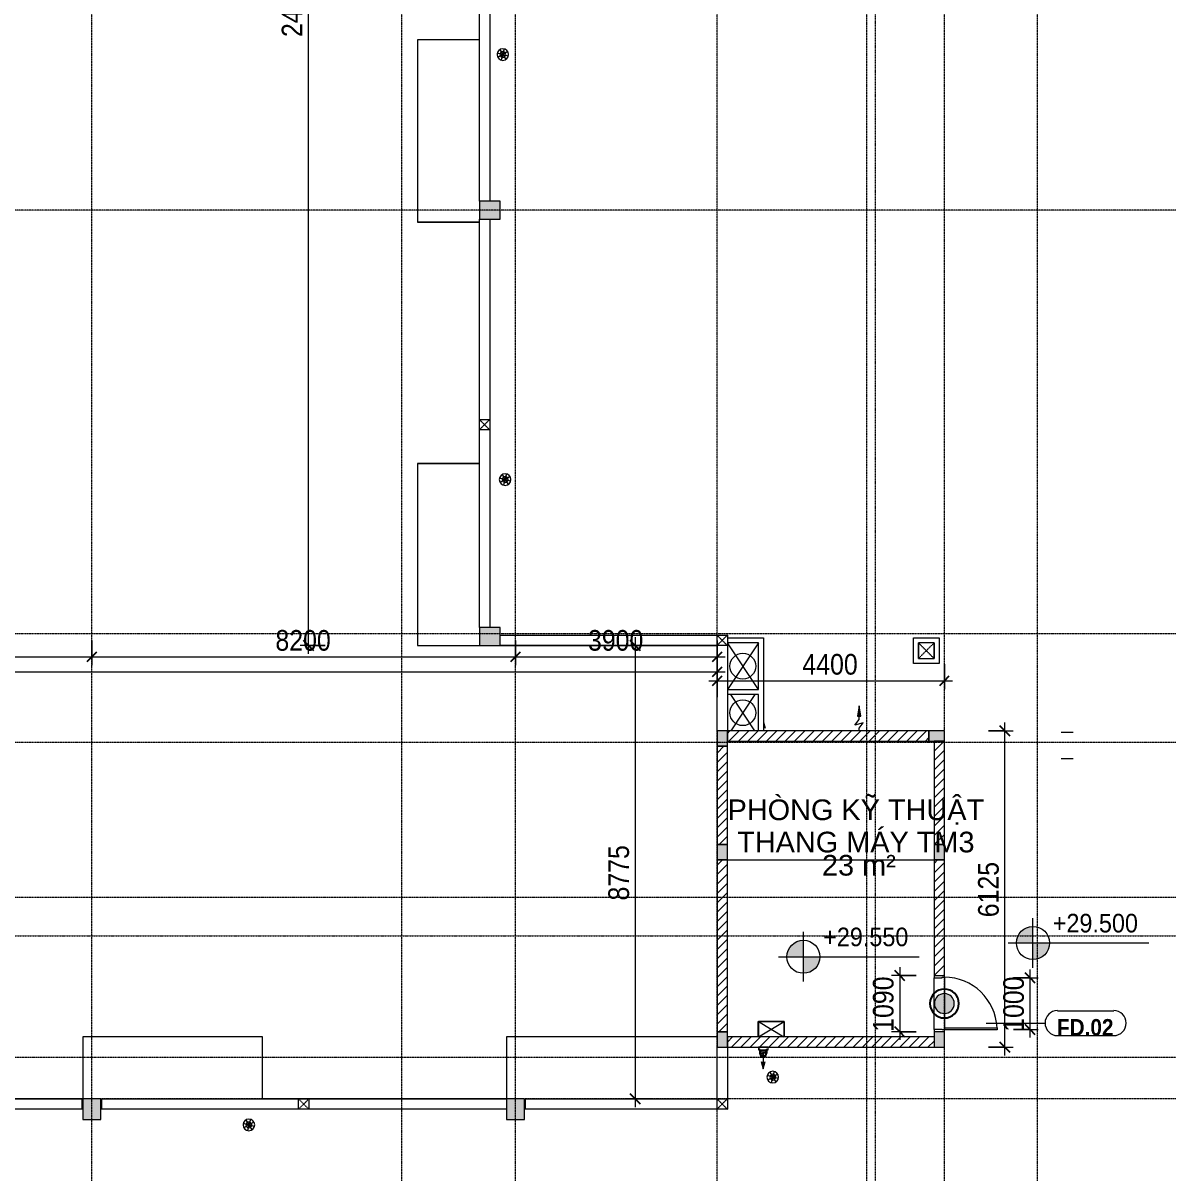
# Model space of a CAD drawing. Header units: millimetres. Extents: x 27447 to 251759, y -15958 to 82948.
# Drawn here: x 98619 to 120782, y 43102 to 65362 of the extents above; entities that cross this region are included whole.
import ezdxf

# ---------------------------------------------------------------- set-up
doc = ezdxf.new("R2010")
doc.units = ezdxf.units.MM
for name, pattern in [('Dash', [6, 3, -3]), ('Dash Dot 3_16_', [7.9375, 4.7625, -1.5875, 0, -1.5875]), ('Demolished', [7.14375, 4.7625, -2.38125]), ('Grid Line', [22.225, 12.7, -3.175, 3.175, -3.175]), ('IMPORT-CENTER', [2000, 1250, -250, 250, -250]), ('IMPORT-CENTER _3_', [10.16, 6.35, -1.27, 1.27, -1.27])]:
    doc.linetypes.add(name, pattern=pattern)
for name, color, linetype, lineweight in [('0-1', 7, 'Continuous', 5), ('0-2', 250, 'Continuous', 9), ('A-ANNO-DIMS', 211, 'Continuous', 9), ('A-ANNO-DIMS-160', 211, 'Continuous', 9), ('A-ANNO-NOTE', 131, 'Continuous', 9), ('A-ANNO-NOTE-1', 131, 'Continuous', 25), ('A-AREA-IDEN', 2, 'Continuous', 9), ('A-DETL-DEMO', 6, 'Demolished', 9), ('A-DETL-GENF-1', 1, 'Continuous', 9), ('A-DOOR-1', 1, 'Continuous', 9), ('A-DOOR-FRAM-1', 1, 'Continuous', 9), ('A-DOOR-IDEN', 31, 'Continuous', 9), ('A-FLOR', 192, 'Continuous', 9), ('A-FLOR-1', 250, 'Continuous', 9), ('A-WALL', 113, 'Continuous', 9), ('A-WALL-1', 113, 'Continuous', 18), ('A-WALL-PATT-1', 111, 'Continuous', 9), ('G-ANNO-DIMS', 111, 'Continuous', 9), ('G-ANNO-SYMB-1', 111, 'Dash Dot 3_16_', 18), ('G-IMPT', 8, 'Continuous', 9), ('G-IMPT-1', 8, 'IMPORT-CENTER', 9), ('G-IMPT-2', 8, 'IMPORT-CENTER _3_', 9), ('M-EQPM', 50, 'Continuous', 9), ('S-COLS', 52, 'Continuous', 9), ('S-COLS-1', 52, 'Continuous', 5), ('S-COLS-2', 7, 'Continuous', 18), ('S-COLS-3', 250, 'Continuous', 9), ('S-COLS-HDLN', 52, 'Dash', 9), ('S-GRID-1', 1, 'Grid Line', 9)]:
    doc.layers.add(name, color=color, linetype=linetype, lineweight=lineweight)
doc.styles.add('Arial_4', font='arial_0.ttf', dxfattribs={"width": 0.9, "height": 360})
doc.styles.add('Arial_7', font='arial_0.ttf', dxfattribs={"height": 400})
doc.styles.add('Arial_B', font='arialbd_0.ttf', dxfattribs={"width": 0.9, "height": 320})
doc.styles.add('UTM Avo', font='UTM Avo.ttf', dxfattribs={"width": 0.9, "height": 400})
doc.dimstyles.new('1_Dim_chi_tiet_2_5', dxfattribs={"dimscale": 304.8, "dimtxt": 399.720379, "dimasz": 0.629921, "dimexe": 0.524934, "dimexo": 0.0625, "dimgap": 0.052493, "dimtad": 1, "dimdec": 0, "dimrnd": 5, "dimzin": 0, "dimdsep": 46, "dimtxsty": 'UTM Avo', "dimblk1": 'OBLIQUE', "dimblk2": 'OBLIQUE', "dimsah": 1, "dimcen": 0.09, "dimdle": 0.524934, "dimazin": 0, "dimtfac": 1, "dimtdec": 4, "dimtix": 1, "dimtmove": 0, "dimatfit": 3, "dimfxl": 1.049869, "dimfxlon": 1, "dimtvp": 1, "dimtolj": 1, "dimtzin": 0, "dimarcsym": 2})
pattern_1 = [(45, (0, 0), (-90.50967, 90.50967), [])]

# ---------------------------------------------------------------- blocks, each defined once
blk = doc.blocks.new('M_Concrete-Rectangular-Column2 - 200x300-688329-TKCS_MB TUM MÁI')
at = {"layer": 'S-COLS'}
blk.add_hatch(color=256, dxfattribs=at).paths.add_polyline_path([(-150, -100), (150, -100), (150, 100), (-150, 100)])
at = {"layer": 'S-COLS-2'}
for p, q in [((150, 100), (-150, 100)), ((-150, 100), (-150, -100)), ((150, -100), (150, 100)), ((-150, -100), (150, -100))]:
    blk.add_line(p, q, dxfattribs=at)
blk = doc.blocks.new('NCV_TKTC_KET CAU_rvt-1-TKCS_MB TUM MÁI')
at = {"layer": 'S-COLS-1'}
for points in [[(107853, 61562), (107853, 61912), (107453, 61912), (107453, 61562)], [(107853, 53312), (107853, 53662), (107453, 53662), (107453, 53312)], [(112253, 51362), (112253, 51662), (112053, 51662), (112053, 51362)], [(116453, 51462), (116453, 51662), (116153, 51662), (116153, 51462)], [(112253, 49162), (112253, 49462), (112053, 49462), (112053, 49162)], [(116453, 49162), (116453, 49462), (116253, 49462), (116253, 49162)], [(112253, 45537), (112253, 45837), (112053, 45837), (112053, 45537)], [(100128, 44135), (100128, 44535), (99778, 44535), (99778, 44135)], [(108328, 44135), (108328, 44535), (107978, 44535), (107978, 44135)]]:
    blk.add_hatch(color=256, dxfattribs=at).paths.add_polyline_path(points)
at = {"layer": 'A-FLOR-1'}
for p, q in [((107453, 65033), (106253, 65033)), ((106253, 65033), (106253, 61512)), ((106253, 61512), (107453, 61512)), ((107453, 56833), (106253, 56833)), ((106253, 56833), (106253, 53312)), ((106253, 53312), (107453, 53312)), ((115953, 53062), (115953, 53362)), ((112053, 51362), (112053, 49462)), ((112253, 49162), (116253, 49162)), ((112852, 45737), (112852, 46036)), ((112852, 46036), (113352, 46036)), ((113352, 46036), (113352, 45737)), ((103253, 45737), (99778, 45737)), ((99778, 45737), (99778, 44537)), ((103253, 44537), (103253, 45737)), ((112053, 45737), (107978, 45737)), ((107978, 45737), (107978, 44537)), ((99778, 44537), (99768, 44537)), ((103952, 44537), (103253, 44537)), ((107978, 44537), (104152, 44537))]:
    blk.add_line(p, q, dxfattribs=at)
at = {"layer": 'S-COLS-2'}
for p, q in [((107453, 61912), (107453, 61562)), ((107853, 61912), (107453, 61912)), ((107853, 61562), (107853, 61912)), ((107453, 61562), (107853, 61562)), ((107453, 53662), (107453, 53312)), ((107853, 53662), (107453, 53662)), ((107853, 53312), (107853, 53662)), ((107453, 53312), (107853, 53312)), ((112253, 51662), (112053, 51662)), ((112053, 51662), (112053, 51362)), ((112253, 51362), (112253, 51662)), ((116153, 51662), (116153, 51462)), ((116453, 51662), (116153, 51662)), ((116453, 51462), (116453, 51662)), ((116153, 51462), (116453, 51462)), ((112053, 51362), (112253, 51362)), ((112253, 49462), (112053, 49462)), ((112053, 49462), (112053, 49162)), ((112253, 49162), (112253, 49462)), ((116453, 49462), (116253, 49462)), ((116253, 49462), (116253, 49162)), ((116453, 49162), (116453, 49462)), ((112053, 49162), (112253, 49162)), ((116253, 49162), (116453, 49162)), ((112253, 45837), (112053, 45837)), ((112053, 45837), (112053, 45537)), ((112253, 45537), (112253, 45837)), ((112053, 45537), (112253, 45537)), ((100128, 44535), (99778, 44535)), ((99778, 44535), (99778, 44135)), ((100128, 44135), (100128, 44535)), ((108328, 44535), (107978, 44535)), ((107978, 44535), (107978, 44135)), ((108328, 44135), (108328, 44535)), ((99778, 44135), (100128, 44135)), ((107978, 44135), (108328, 44135))]:
    blk.add_line(p, q, dxfattribs=at)
at = {"layer": 'S-COLS-3', "rotation": 90}
blk.add_blockref('M_Concrete-Rectangular-Column2 - 200x300-688329-TKCS_MB TUM MÁI', (116353, 45687), dxfattribs=at)
blk = doc.blocks.new('FD_02 - FD_03 - FD_02-KY THUAT-1000x2200mm-2150404-TKCS_MB TUM MÁI')
at = {"layer": 'A-DETL-GENF-1'}
for p, q in [((470, 100), (470, 1120)), ((470, 1120), (510, 1120)), ((510, 1120), (510, 100)), ((510, 100), (470, 100))]:
    blk.add_line(p, q, dxfattribs=at)
blk.add_arc((510, 100), 1020, 92.2475, 180, dxfattribs=at)
at = {"layer": 'A-DOOR-FRAM-1'}
for p, q in [((-510, 100), (-545, 100)), ((-510, 60), (-510, 100)), ((-500, 60), (-510, 60)), ((-500, -100), (-500, 60)), ((510, 60), (500, 60)), ((500, 60), (500, -100)), ((545, 100), (510, 100)), ((510, 100), (510, 60)), ((-545, -100), (-500, -100)), ((500, -100), (545, -100))]:
    blk.add_line(p, q, dxfattribs=at)
blk = doc.blocks.new('TKTC_XREF_260130_MB TUM MAI - TKTC_XREF_260130_MB TUM MAI_dwg_RD-4167670-TKCS_MB TUM MÁI')
at = {"layer": 'G-IMPT'}
for p, q in [((-75, 0), (75, 0)), ((-53, 53), (53, -53)), ((-53, -53), (53, 53)), ((0, 75), (0, -75))]:
    blk.add_line(p, q, dxfattribs=at)
for radius in [75, 37.5]:
    blk.add_circle((0, 0), radius, dxfattribs=at)
blk = doc.blocks.new('TKTC_XREF_260130_MB TUM MAI - TKTC_XREF_260130_MB TUM MAI_dwg_CUM U_DN100-4167673-TKCS_MB TUM MÁI')
at = {"layer": 'G-IMPT'}
blk.add_hatch(color=256, dxfattribs=at).paths.add_polyline_path([(0, 61), (0, 57), (15, 55), (28, 49), (40, 40), (49, 28), (55, 15), (57, 0), (55, -15), (49, -29), (40, -40), (28, -49), (15, -55), (0, -57), (0, -61), (16, -59), (30, -53), (43, -43), (53, -31), (59, -16), (61, 0), (59, 16), (53, 30), (43, 43), (30, 53), (16, 59)])
for p, q in [((-79, 67), (-79, 63)), ((-77, 67), (-77, 63)), ((-75, 67), (-75, 63)), ((-73, 69), (-73, 61)), ((-67, 68), (-72, 68)), ((-67, 62), (-72, 62)), ((-65, 69), (0, 69)), ((-79, -63), (-79, -67)), ((-77, -63), (-77, -67)), ((-75, -63), (-75, -67)), ((-73, -61), (-73, -69)), ((-67, -62), (-72, -62)), ((-67, -68), (-72, -68)), ((-65, -69), (0, -69))]:
    blk.add_line(p, q, dxfattribs=at)
at = {"layer": 'G-IMPT', "flags": 128}
for points in [[(-73, 68), (-78, 68), (-78, 62), (-73, 62)], [(-72, 59), (-67, 59), (-67, 71), (-72, 71)], [(-67, 71), (-67, 73), (-65, 73), (-65, 57), (-67, 57), (-67, 59)], [(-65, 61), (0, 61), (0, 57)], [(-73, -62), (-78, -62), (-78, -68), (-73, -68)], [(-72, -71), (-67, -71), (-67, -59), (-72, -59)], [(-67, -59), (-67, -57), (-65, -57), (-65, -73), (-67, -73), (-67, -71)], [(-65, -61), (0, -61), (0, -57)]]:
    blk.add_lwpolyline(points, dxfattribs=at)
at = {"layer": 'G-IMPT'}
for centre, radius, start, end in [((-78, 67), 0.96, 90, 180), ((-78, 63), 0.96, 180, 270), ((-71, 69), 1.56, 112.6199, 247.3801), ((-68, 65), 4.8, 143.1301, 216.8699), ((-71, 61), 1.56, 112.6199, 247.3801), ((0, 0), 69, 270, 90), ((0, 0), 61, 270, 90), ((0, 0), 57, 270, 90), ((-78, -63), 0.96, 90, 180), ((-78, -67), 0.96, 180, 270), ((-71, -61), 1.56, 112.6199, 247.3801), ((-68, -65), 4.8, 143.1301, 216.8699), ((-71, -69), 1.56, 112.6199, 247.3801)]:
    blk.add_arc(centre, radius, start, end, dxfattribs=at)
blk = doc.blocks.new('TKTC_XREF_260130_MB TUM MAI - TKTC_XREF_260130_MB TUM MAI_dwg_$cc-4167678-TKCS_MB TUM MÁI')
at = {"layer": 'G-IMPT'}
blk.add_circle((0, 0), 0.5, dxfattribs=at)
for centre, radius, start, end in [((0, 0), 0.5, 90, 270), ((0.19, 0.25), 0.313, 126.8699, 233.1301), ((-0.19, -0.25), 0.313, 306.8699, 53.1301)]:
    blk.add_arc(centre, radius, start, end, dxfattribs=at)
at = {"layer": 'G-IMPT-2'}
for p, q in [((-0.67, 0), (0.67, 0)), ((0, -0.67), (0, 0.67))]:
    blk.add_line(p, q, dxfattribs=at)
blk = doc.blocks.new('TKTC_XREF_260130_MB TUM MAI - TKTC_XREF_260130_MB TUM MAI_dwg_AR-4167679-TKCS_MB TUM MÁI')
at = {"layer": 'G-IMPT'}
blk.add_line((97, 0), (-97, 0), dxfattribs=at)
at = {"layer": 'G-IMPT', "flags": 128}
blk.add_lwpolyline([(-97, 52), (97, 0), (-97, -52)], dxfattribs=at)
blk = doc.blocks.new('TKTC_XREF_260130_MB TUM MAI - TKTC_XREF_260130_MB TUM MAI_dwg_AR-V10-TKCS_MB TUM MÁI')
at = {"layer": 'G-IMPT'}
blk.add_line((64, -9), (-97, -52), dxfattribs=at)
blk = doc.blocks.new('TKTC_XREF_260130_MB TUM MAI - TKTC_XREF_260130_MB TUM MAI_dwg_M-FLOW-ARROW-4167687-TKCS_MB TUM MÁI')
at = {"layer": 'G-IMPT'}
blk.add_hatch(color=256, dxfattribs=at).paths.add_polyline_path([(-12483, 34712), (-12417, 34712), (-12450, 34912)])
for p, q in [((-12450, 34912), (-12483, 34712)), ((-12417, 34712), (-12450, 34912)), ((-12483, 34712), (-12417, 34712))]:
    blk.add_line(p, q, dxfattribs=at)
at = {"layer": 'G-IMPT', "flags": 128}
blk.add_lwpolyline([(-12450, 34428), (-12450, 34479), (-12370, 34585), (-12530, 34539), (-12450, 34645), (-12450, 34912)], dxfattribs=at)
blk = doc.blocks.new('TKTC_XREF_260130_MB TUM MAI - TKTC_XREF_260130_MB TUM MAI_dwg_A$Ced4233ca-4167688-TKCS_MB TUM MÁI')
at = {"layer": 'G-IMPT'}
blk.add_circle((-12100, 34667), 0.3, dxfattribs=at)
blk.add_blockref('TKTC_XREF_260130_MB TUM MAI - TKTC_XREF_260130_MB TUM MAI_dwg_M-FLOW-ARROW-4167687-TKCS_MB TUM MÁI', (0, 0))
blk = doc.blocks.new('TKTC_XREF_260130_MB TUM MAI - TKTC_XREF_260130_MB TUM MAI_dwg-4167669-TKCS_MB TUM MÁI')
at = {"layer": 'G-IMPT'}
for p, q in [((-84204, -809536), (-84436, -809536)), ((-84204, -810048), (-84436, -810048)), ((-90299, -815134), (-90299, -815431)), ((-90294, -815431), (-89799, -815134))]:
    blk.add_line(p, q, dxfattribs=at)
at = {"layer": 'G-IMPT', "flags": 128}
for points in [[(-95699, -796134), (-96899, -796134), (-96899, -799658), (-95699, -799658)], [(-95699, -804336), (-96899, -804336), (-96899, -807858), (-91099, -807858)], [(-89799, -815431), (-89799, -815134), (-90299, -815134), (-89805, -815431)], [(-99199, -816632), (-99899, -816632), (-99899, -815432), (-103373, -815432), (-103373, -816632), (-103384, -816632)], [(-91099, -815433), (-95174, -815433), (-95174, -816632), (-98999, -816632)], [(-90299, -815633), (-90299, -815683), (-90109, -815683), (-90109, -815633), (-90299, -815633)]]:
    blk.add_lwpolyline(points, dxfattribs=at)
at = {"layer": 'G-IMPT-1'}
blk.add_line((-90206, -815748), (-90206, -816049), dxfattribs=at)
blk.add_blockref('TKTC_XREF_260130_MB TUM MAI - TKTC_XREF_260130_MB TUM MAI_dwg_A$Ced4233ca-4167688-TKCS_MB TUM MÁI', (-75899, -843934))
at = {"extrusion": (0, 0, -1)}
for name, p, xscale, yscale, zscale, rotation in [('TKTC_XREF_260130_MB TUM MAI - TKTC_XREF_260130_MB TUM MAI_dwg_RD-4167670-TKCS_MB TUM MÁI', (95245, -796416), 1.5, 1.5, -1.5, 330.0137897223599), ('TKTC_XREF_260130_MB TUM MAI - TKTC_XREF_260130_MB TUM MAI_dwg_RD-4167670-TKCS_MB TUM MÁI', (95200, -804643), 1.5, 1.5, -1.5, 330.0137897223599), ('TKTC_XREF_260130_MB TUM MAI - TKTC_XREF_260130_MB TUM MAI_dwg_AR-4167679-TKCS_MB TUM MÁI', (90206, -815979), 0.7206551409326495, 0.7206551409326495, -0.7206551409326495, 269.9962119138713), ('TKTC_XREF_260130_MB TUM MAI - TKTC_XREF_260130_MB TUM MAI_dwg_RD-4167670-TKCS_MB TUM MÁI', (90020, -816210), 1.5, 1.5, -1.5, 330.0137897223599), ('TKTC_XREF_260130_MB TUM MAI - TKTC_XREF_260130_MB TUM MAI_dwg_RD-4167670-TKCS_MB TUM MÁI', (100160, -817135), 1.5, 1.5, -1.5, 330.0137897223599)]:
    blk.add_blockref(name, p, dxfattribs=dict(at, xscale=xscale, yscale=yscale, zscale=zscale, rotation=rotation))
for name, p, xscale, yscale, zscale, rotation in [('TKTC_XREF_260130_MB TUM MAI - TKTC_XREF_260130_MB TUM MAI_dwg_AR-V10-TKCS_MB TUM MÁI', (-90205, -809386), 0.7206551409326495, 0.7206551409326495, 0.7206551409326495, 89.99621191387133), ('TKTC_XREF_260130_MB TUM MAI - TKTC_XREF_260130_MB TUM MAI_dwg_$cc-4167678-TKCS_MB TUM MÁI', (-90206, -815748), 113.7150000000073, 113.7150000000073, 113.7150000000073, 89.99900866374684), ('TKTC_XREF_260130_MB TUM MAI - TKTC_XREF_260130_MB TUM MAI_dwg_CUM U_DN100-4167673-TKCS_MB TUM MÁI', (-90206, -815748), 0.9975000000000006, 0.9975000000000006, 0.9975000000000006, 270.0009913382947)]:
    blk.add_blockref(name, p, dxfattribs=dict(xscale=xscale, yscale=yscale, zscale=zscale, rotation=rotation))
blk = doc.blocks.new('TKTC_XREF_260130_MB TUM MAI - TKTC_XREF_251221_MB TUM MAI-2041484-TKCS_MB TUM MÁI')
blk.add_blockref('TKTC_XREF_260130_MB TUM MAI - TKTC_XREF_260130_MB TUM MAI_dwg-4167669-TKCS_MB TUM MÁI', (169499, 843934))
blk = doc.blocks.new('G1_SOF - BO TRU - 200x200-3061822-TKCS_MB TUM MÁI')
at = {"layer": 'S-COLS'}
for p, q in [((-100, 100), (100, 100)), ((-100, -100), (-100, 100)), ((100, 100), (100, -100)), ((100, -100), (-100, -100))]:
    blk.add_line(p, q, dxfattribs=at)
at = {"layer": 'S-COLS-HDLN'}
for p, q in [((100, 100), (-100, -100)), ((-100, 100), (100, -100))]:
    blk.add_line(p, q, dxfattribs=at)
blk = doc.blocks.new('G1_SOF - BO TRU - 200x200-3063338-TKCS_MB TUM MÁI')
at = {"layer": 'S-COLS'}
for p, q in [((-100, 100), (100, 100)), ((-100, -100), (-100, 100)), ((100, 100), (100, -100)), ((100, -100), (-100, -100))]:
    blk.add_line(p, q, dxfattribs=at)
at = {"layer": 'S-COLS-HDLN'}
for p, q in [((100, -100), (-100, 100)), ((-100, -100), (100, 100))]:
    blk.add_line(p, q, dxfattribs=at)
blk = doc.blocks.new('TKTC_QUAT HUT KHOI_260130 - TKTC_QUAT HUT KHOI_260130_dwg-4168555-TKCS_MB TUM MÁI')
at = {"layer": 'G-IMPT', "flags": 128}
for points in [[(107452, 65039), (106253, 65039), (106253, 61515), (107452, 61515)], [(107452, 56837), (106253, 56837), (106253, 53315), (107452, 53315)], [(112053, 45740), (107977, 45740), (107977, 44541), (103252, 44541), (103252, 45741), (99779, 45741), (99779, 44541), (95052, 44541), (95052, 45741), (88452, 45741), (88452, 44541), (83727, 44541), (83727, 45741), (77177, 45741), (77177, 44541), (72452, 44541), (72452, 45741), (65852, 45741), (65852, 44541)]]:
    blk.add_lwpolyline(points, dxfattribs=at)
blk = doc.blocks.new('TKTC_QUAT HUT KHOI_260130 - TKTC_QUAT HUT KHOI_260130-2046036-TKCS_MB TUM MÁI')
blk.add_blockref('TKTC_QUAT HUT KHOI_260130 - TKTC_QUAT HUT KHOI_260130_dwg-4168555-TKCS_MB TUM MÁI', (-33652, -17239))
blk = doc.blocks.new('TKTC_BON NUOC MAI_260130 - TKTC_BON NUOC MAI_260130_dwg-3426650-TKCS_MB TUM MÁI')
at = {"layer": 'G-IMPT', "flags": 128}
for points in [[(-95699, -796134), (-96899, -796134), (-96899, -799658), (-95699, -799658)], [(-95699, -804336), (-96899, -804336), (-96899, -807858), (-95699, -807858)], [(-91099, -815433), (-95174, -815433), (-95174, -816632), (-99899, -816632), (-99899, -815432), (-103373, -815432), (-103373, -816632), (-108099, -816632), (-108099, -815432), (-114699, -815432), (-114699, -816632), (-119424, -816632), (-119424, -815432), (-125974, -815432), (-125974, -816632), (-130699, -816632)]]:
    blk.add_lwpolyline(points, dxfattribs=at)
blk = doc.blocks.new('TKTC_BON NUOC MAI_260130 - TKTC_BON NUOC MAI_260130-2047084-TKCS_MB TUM MÁI')
blk.add_blockref('TKTC_BON NUOC MAI_260130 - TKTC_BON NUOC MAI_260130_dwg-3426650-TKCS_MB TUM MÁI', (169499, 843934))
blk = doc.blocks.new('STN_Door Tag - STN_Door Tag-1788670-TKCS_MB TUM MÁI')
at = {"layer": 'A-DOOR-IDEN'}
for p, q in [((-3.37, 1.49), (3.43, 1.49)), ((-3.37, -1.52), (3.43, -1.52))]:
    blk.add_line(p, q, dxfattribs=at)
for centre, start, end in [((-3.37, -0.01), 90, 270), ((3.43, -0.01), 270, 90)]:
    blk.add_arc(centre, 1.51, start, end, dxfattribs=at)
blk = doc.blocks.new('DIMBLOCK7-TKCS_MB TUM MÁI')
at = {"layer": 'A-ANNO-DIMS-160', "lineweight": 25}
for p, q in [((115588, 46927), (115492, 47023)), ((115588, 46927), (115684, 46831)), ((115588, 45837), (115492, 45933)), ((115588, 45837), (115684, 45741))]:
    blk.add_line(p, q, dxfattribs=at)
at = {"layer": 'A-ANNO-DIMS-160'}
for p, q in [((115588, 47087), (115588, 45677)), ((115908, 46927), (115428, 46927)), ((115588, 46927), (115908, 46927)), ((115908, 45837), (115428, 45837)), ((115588, 45837), (115908, 45837))]:
    blk.add_line(p, q, dxfattribs=at)
at = {"layer": 'A-ANNO-DIMS-160', "color": 0, "insert": (115069, 45835), "char_height": 400, "width": 1314.64, "attachment_point": 1, "rotation": 90, "line_spacing_factor": 1.110334, "style": 'UTM Avo'}
blk.add_mtext('1090', dxfattribs=at)
blk = doc.blocks.new('_Oblique')
at = {"color": 0, "linetype": 'ByBlock', "lineweight": -2}
blk.add_line((-0.5, -0.5), (0.5, 0.5), dxfattribs=at)
blk = doc.blocks.new('DIMBLOCK14-TKCS_MB TUM MÁI')
at = {"layer": 'A-ANNO-DIMS-160', "lineweight": 25}
for p, q in [((118111, 46882), (118015, 46978)), ((118111, 46882), (118207, 46786)), ((118111, 45882), (118015, 45978)), ((118111, 45882), (118207, 45786))]:
    blk.add_line(p, q, dxfattribs=at)
at = {"layer": 'A-ANNO-DIMS-160'}
for p, q in [((118111, 45722), (118111, 47042)), ((117791, 46882), (118271, 46882)), ((118111, 46882), (117791, 46882)), ((117791, 45882), (118271, 45882)), ((118111, 45882), (117791, 45882))]:
    blk.add_line(p, q, dxfattribs=at)
at = {"layer": 'A-ANNO-DIMS-160', "color": 0, "insert": (117592, 45835), "char_height": 400, "width": 1314.64, "attachment_point": 1, "rotation": 90, "line_spacing_factor": 1.110334, "style": 'UTM Avo'}
blk.add_mtext('1000', dxfattribs=at)
blk = doc.blocks.new('DIMBLOCK30-TKCS_MB TUM MÁI')
at = {"layer": 'A-ANNO-DIMS-160'}
for p, q in [((110469, 53472), (110469, 44377)), ((110149, 53312), (110629, 53312)), ((110469, 53312), (110149, 53312)), ((110789, 44537), (110309, 44537)), ((110469, 44537), (110789, 44537))]:
    blk.add_line(p, q, dxfattribs=at)
at = {"layer": 'A-ANNO-DIMS-160', "lineweight": 25}
for p, q in [((110469, 53312), (110373, 53408)), ((110469, 53312), (110565, 53216)), ((110469, 44537), (110373, 44633)), ((110469, 44537), (110565, 44441))]:
    blk.add_line(p, q, dxfattribs=at)
at = {"layer": 'A-ANNO-DIMS-160', "color": 0, "insert": (109949, 48377), "char_height": 400, "width": 1314.64, "attachment_point": 1, "rotation": 90, "line_spacing_factor": 1.110334, "style": 'UTM Avo'}
blk.add_mtext('8775', dxfattribs=at)
blk = doc.blocks.new('DIMBLOCK38-TKCS_MB TUM MÁI')
at = {"layer": 'A-ANNO-DIMS-160'}
for p, q in [((104146, 53152), (104146, 78397)), ((103826, 78237), (104306, 78237)), ((104146, 78237), (103826, 78237)), ((104466, 53312), (103986, 53312)), ((104146, 53312), (104466, 53312))]:
    blk.add_line(p, q, dxfattribs=at)
at = {"layer": 'A-ANNO-DIMS-160', "lineweight": 25}
for p, q in [((104146, 78237), (104050, 78333)), ((104146, 78237), (104242, 78141)), ((104146, 53312), (104050, 53408)), ((104146, 53312), (104242, 53216))]:
    blk.add_line(p, q, dxfattribs=at)
at = {"layer": 'A-ANNO-DIMS-160', "color": 0, "insert": (103626, 65090), "char_height": 400, "width": 1643.29, "attachment_point": 1, "rotation": 90, "line_spacing_factor": 1.110334, "style": 'UTM Avo'}
blk.add_mtext('24925', dxfattribs=at)
blk = doc.blocks.new('DIMBLOCK48-TKCS_MB TUM MÁI')
at = {"layer": 'A-ANNO-DIMS-160'}
for p, q in [((48853, 53121), (48853, 52641)), ((48853, 52801), (48853, 53121)), ((112053, 53121), (112053, 52641)), ((112053, 52801), (112053, 53121)), ((48693, 52801), (112213, 52801))]:
    blk.add_line(p, q, dxfattribs=at)
at = {"layer": 'A-ANNO-DIMS-160', "lineweight": 25}
for p, q in [((48853, 52801), (48757, 52705)), ((48853, 52801), (48949, 52897)), ((112053, 52801), (111957, 52705)), ((112053, 52801), (112149, 52897))]:
    blk.add_line(p, q, dxfattribs=at)
at = {"layer": 'A-ANNO-DIMS-160', "color": 0, "insert": (79768, 53321), "char_height": 400, "width": 1643.29, "attachment_point": 1, "line_spacing_factor": 1.110334, "style": 'UTM Avo'}
blk.add_mtext('63200', dxfattribs=at)
blk = doc.blocks.new('DIMBLOCK62-TKCS_MB TUM MÁI')
at = {"layer": 'A-ANNO-DIMS-160'}
for p, q in [((117305, 51662), (117785, 51662)), ((117625, 51662), (117305, 51662)), ((117625, 45377), (117625, 51822)), ((117305, 45537), (117785, 45537)), ((117625, 45537), (117305, 45537))]:
    blk.add_line(p, q, dxfattribs=at)
at = {"layer": 'A-ANNO-DIMS-160', "lineweight": 25}
for p, q in [((117625, 51662), (117529, 51758)), ((117625, 51662), (117721, 51566)), ((117625, 45537), (117529, 45633)), ((117625, 45537), (117721, 45441))]:
    blk.add_line(p, q, dxfattribs=at)
at = {"layer": 'A-ANNO-DIMS-160', "color": 0, "insert": (117105, 48052), "char_height": 400, "width": 1314.64, "attachment_point": 1, "rotation": 90, "line_spacing_factor": 1.110334, "style": 'UTM Avo'}
blk.add_mtext('6125', dxfattribs=at)
blk = doc.blocks.new('DIMBLOCK63-TKCS_MB TUM MÁI')
at = {"layer": 'A-ANNO-DIMS-160'}
for p, q in [((112053, 52310), (112053, 52790)), ((116453, 52950), (116453, 52470)), ((116453, 52630), (116453, 52950)), ((111893, 52630), (116613, 52630)), ((112053, 52630), (112053, 52310))]:
    blk.add_line(p, q, dxfattribs=at)
at = {"layer": 'A-ANNO-DIMS-160', "lineweight": 25}
for p, q in [((112053, 52630), (111957, 52534)), ((112053, 52630), (112149, 52726)), ((116453, 52630), (116357, 52534)), ((116453, 52630), (116549, 52726))]:
    blk.add_line(p, q, dxfattribs=at)
at = {"layer": 'A-ANNO-DIMS-160', "color": 0, "insert": (113705, 53149), "char_height": 400, "width": 1314.64, "attachment_point": 1, "line_spacing_factor": 1.110334, "style": 'UTM Avo'}
blk.add_mtext('4400', dxfattribs=at)
blk = doc.blocks.new('Spot Elevations - M_Spot Elevation - Target Filled-350595-TKCS_MB TUM MÁI')
at = {"layer": 'G-ANNO-DIMS'}
h = blk.add_hatch(color=256, dxfattribs=at)
edge = h.paths.add_edge_path()
edge.add_line((0, 0), (-2, 0))
edge.add_arc((0, 0), 2, 90, 180, ccw=False)
edge.add_line((0, 2), (0, 0))
h = blk.add_hatch(color=256, dxfattribs=at)
edge = h.paths.add_edge_path()
edge.add_line((0, 0), (2, 0))
edge.add_arc((0, 0), 2, 270, 360, ccw=False)
edge.add_line((0, -2), (0, 0))
for p, q in [((0, -3), (0, 3)), ((-3, 0), (14, 0))]:
    blk.add_line(p, q, dxfattribs=at)
blk.add_circle((0, 0), 2, dxfattribs=at)
blk = doc.blocks.new('DIMBLOCK71-TKCS_MB TUM MÁI')
at = {"layer": 'A-ANNO-DIMS-160'}
for p, q in [((91753, 53412), (91753, 52932)), ((91753, 53092), (91753, 53412)), ((99953, 53412), (99953, 52932)), ((99953, 53092), (99953, 53412)), ((91753, 53092), (99953, 53092))]:
    blk.add_line(p, q, dxfattribs=at)
at = {"layer": 'A-ANNO-DIMS-160', "lineweight": 25}
for p, q in [((91753, 53092), (91657, 52996)), ((91753, 53092), (91849, 53188)), ((99953, 53092), (99857, 52996)), ((99953, 53092), (100049, 53188))]:
    blk.add_line(p, q, dxfattribs=at)
at = {"layer": 'A-ANNO-DIMS-160', "color": 0, "insert": (95305, 53612), "char_height": 400, "width": 1314.64, "attachment_point": 1, "line_spacing_factor": 1.110334, "style": 'UTM Avo'}
blk.add_mtext('8200', dxfattribs=at)
blk = doc.blocks.new('DIMBLOCK72-TKCS_MB TUM MÁI')
at = {"layer": 'A-ANNO-DIMS-160'}
for p, q in [((99953, 53412), (99953, 52932)), ((99953, 53092), (99953, 53412)), ((108153, 53412), (108153, 52932)), ((108153, 53092), (108153, 53412)), ((99953, 53092), (108153, 53092))]:
    blk.add_line(p, q, dxfattribs=at)
at = {"layer": 'A-ANNO-DIMS-160', "lineweight": 25}
for p, q in [((99953, 53092), (99857, 52996)), ((99953, 53092), (100049, 53188)), ((108153, 53092), (108057, 52996)), ((108153, 53092), (108249, 53188))]:
    blk.add_line(p, q, dxfattribs=at)
at = {"layer": 'A-ANNO-DIMS-160', "color": 0, "insert": (103505, 53612), "char_height": 400, "width": 1314.64, "attachment_point": 1, "line_spacing_factor": 1.110334, "style": 'UTM Avo'}
blk.add_mtext('8200', dxfattribs=at)
blk = doc.blocks.new('DIMBLOCK73-TKCS_MB TUM MÁI')
at = {"layer": 'A-ANNO-DIMS-160'}
for p, q in [((108153, 53412), (108153, 52932)), ((108153, 53092), (108153, 53412)), ((112053, 53412), (112053, 52932)), ((112053, 53092), (112053, 53412)), ((108153, 53092), (112213, 53092))]:
    blk.add_line(p, q, dxfattribs=at)
at = {"layer": 'A-ANNO-DIMS-160', "lineweight": 25}
for p, q in [((108153, 53092), (108057, 52996)), ((108153, 53092), (108249, 53188)), ((112053, 53092), (111957, 52996)), ((112053, 53092), (112149, 53188))]:
    blk.add_line(p, q, dxfattribs=at)
at = {"layer": 'A-ANNO-DIMS-160', "color": 0, "insert": (109555, 53612), "char_height": 400, "width": 1314.64, "attachment_point": 1, "line_spacing_factor": 1.110334, "style": 'UTM Avo'}
blk.add_mtext('3900', dxfattribs=at)
blk = doc.blocks.new('HDNDCT_GHI CHÚ CỬA CHỐNG CHÁY EI60 - HDNDCT_GHI CHÚ CỬA CHỐNG CHÁY EI60-1614697-TKCS_MB TUM MÁI')
at = {"layer": 'A-ANNO-NOTE'}
h = blk.add_hatch(color=256, dxfattribs=at)
edge = h.paths.add_edge_path()
edge.add_arc((0, 0), 1.2, 0, 180)
edge.add_arc((0, 0), 1.2, 180, 360)
for radius, start, end in [(1.75, 360, 180), (1.2, 360, 180), (1.2, 180, 360)]:
    blk.add_arc((0, 0), radius, start, end, dxfattribs=at)
at = {"layer": 'A-ANNO-NOTE-1'}
for start, end in [(360, 180), (180, 360)]:
    blk.add_arc((0, 0), 1.75, start, end, dxfattribs=at)

msp = doc.modelspace()

# ---------------------------------------------------------------- hatches: boundary and pattern name
at = {"layer": 'A-WALL-PATT-1'}
h = msp.add_hatch(dxfattribs=at)
h.set_pattern_fill('FP_1', color=256, style=0, pattern_type=2)
h.set_pattern_definition(pattern_1)
h.paths.add_polyline_path([(114148.6, 51461.9), (116152.6, 51461.9), (116152.6, 51661.9), (112252.6, 51661.9), (112252.6, 51461.9), (112536.6, 51461.9)])
h = msp.add_hatch(dxfattribs=at)
h.set_pattern_fill('FP_1', color=256, style=0, pattern_type=2)
h.set_pattern_definition(pattern_1)
h.paths.add_polyline_path([(116452.6, 49461.9), (116452.6, 51461.9), (116252.6, 51461.9), (116252.6, 49461.9)])
h = msp.add_hatch(dxfattribs=at)
h.set_pattern_fill('FP_1', color=256, style=0, pattern_type=2)
h.set_pattern_definition(pattern_1)
h.paths.add_polyline_path([(112252.7, 49461.9), (112252.7, 51361.9), (112052.7, 51361.9), (112052.7, 49461.9)])
h = msp.add_hatch(dxfattribs=at)
h.set_pattern_fill('FP_1', color=256, style=0, pattern_type=2)
h.set_pattern_definition(pattern_1)
h.paths.add_polyline_path([(112252.6, 45836.9), (112252.6, 49161.9), (112052.6, 49161.9), (112052.6, 45836.9)])
h = msp.add_hatch(dxfattribs=at)
h.set_pattern_fill('FP_1', color=256, style=0, pattern_type=2)
h.set_pattern_definition(pattern_1)
h.paths.add_polyline_path([(116452.6, 45837), (116452.6, 45837.4), (116252.6, 45837)])
h.paths.add_polyline_path([(116252.6, 46927.4), (116452.6, 46927.4), (116452.6, 49161.9), (116252.6, 49161.9)])
h = msp.add_hatch(dxfattribs=at)
h.set_pattern_fill('FP_1', color=256, style=0, pattern_type=2)
h.set_pattern_definition(pattern_1)
h.paths.add_polyline_path([(116252.6, 45537.4), (116252.6, 45737.4), (112252.6, 45737.4), (112252.6, 45537.4), (115760.7, 45537.4)])

# ---------------------------------------------------------------- linework, layer by layer
at = {"layer": '0-2'}
for p, q in [((112852.6, 52462.3), (112252.6, 53361.9)), ((112852.6, 53361.9), (112252.6, 52462.3)), ((112786.1, 51661.9), (112319.1, 52362.3)), ((112786.1, 52362.3), (112319.1, 51661.9))]:
    msp.add_line(p, q, dxfattribs=at)
for centre in [(112552.6, 52911.9), (112552.6, 52011.9)]:
    msp.add_circle(centre, 250, dxfattribs=at)
at = {"layer": 'A-DETL-DEMO'}
for p, q in [((115952.6, 53361.9), (116252.6, 53061.9)), ((116252.6, 53361.9), (115952.6, 53061.9))]:
    msp.add_line(p, q, dxfattribs=at)
at = {"layer": 'A-DOOR-IDEN'}
msp.add_line((117262, 46004.4), (118401.4, 46004.3), dxfattribs=at)
at = {"layer": 'A-FLOR'}
for p, q in [((116252.6, 53361.9), (116252.6, 53061.9)), ((99777.6, 44337.4), (99767.6, 44337.4)), ((100137.6, 44337.4), (100127.6, 44337.4)), ((108337.6, 44337.4), (108327.6, 44337.4))]:
    msp.add_line(p, q, dxfattribs=at)
at = {"layer": 'A-WALL'}
for p, q in [((107452.6, 61911.9), (107452.6, 69761.9)), ((107652.6, 69761.9), (107652.6, 61911.9)), ((107452.6, 53661.9), (107452.6, 61561.9)), ((107652.6, 61561.9), (107652.6, 53661.9)), ((107852.6, 53511.9), (112252.6, 53511.9)), ((107857.6, 53311.9), (107857.6, 53511.9)), ((112252.6, 53511.9), (112252.6, 51661.9)), ((112252.6, 53461.9), (112952.6, 53461.9)), ((112952.6, 53461.9), (112952.6, 51661.9)), ((115852.6, 52961.9), (115852.6, 53461.9)), ((115852.6, 53461.9), (116352.6, 53461.9)), ((116352.6, 53461.9), (116352.6, 52961.9)), ((112052.6, 53311.9), (107852.6, 53311.9)), ((112052.6, 51661.9), (112052.6, 53311.9)), ((112852.6, 53361.9), (112252.6, 53361.9)), ((112852.6, 52462.3), (112852.6, 53361.9)), ((115952.6, 53361.9), (115952.6, 53061.9)), ((116252.6, 53361.9), (115952.6, 53361.9)), ((116252.6, 53061.9), (116252.6, 53361.9)), ((115952.6, 53061.9), (116252.6, 53061.9)), ((116352.6, 52961.9), (115852.6, 52961.9)), ((112252.6, 52462.3), (112852.6, 52462.3)), ((112852.6, 52362.3), (112252.6, 52362.3)), ((112852.6, 51661.9), (112852.6, 52362.3)), ((116252.6, 45882.4), (116252.6, 46882.4)), ((116452.6, 46892.4), (116452.6, 45872.4)), ((112052.6, 44535.3), (112052.6, 45537)), ((112252.6, 45537), (112252.6, 44335.3)), ((91937.6, 44536.9), (99767.5, 44536.9)), ((99767.6, 44336.9), (99767.5, 44536.9)), ((100137.6, 44535.3), (107977.6, 44535.3)), ((100137.6, 44535.3), (100137.6, 44335.3)), ((108337.6, 44535.3), (112052.6, 44535.3)), ((108337.6, 44535.3), (108337.6, 44335.3)), ((99767.6, 44336.9), (91937.6, 44336.9)), ((107977.6, 44335.3), (100137.6, 44335.3)), ((112252.6, 44335.3), (108337.6, 44335.3))]:
    msp.add_line(p, q, dxfattribs=at)
at = {"layer": 'A-WALL-1'}
for p, q in [((116152.6, 51661.9), (112252.6, 51661.9)), ((112252.6, 51661.9), (112252.6, 51461.9)), ((116152.6, 51461.9), (116152.6, 51661.9)), ((112252.6, 51461.9), (116152.6, 51461.9)), ((116252.6, 51461.9), (116252.6, 49461.9)), ((116452.6, 51461.9), (116252.6, 51461.9)), ((116452.6, 49461.9), (116452.6, 51461.9)), ((112252.7, 51361.9), (112052.7, 51361.9)), ((112052.7, 51361.9), (112052.7, 49461.9)), ((112252.7, 49461.9), (112252.7, 51361.9)), ((112052.7, 49461.9), (112252.7, 49461.9)), ((116252.6, 49461.9), (116452.6, 49461.9)), ((112252.6, 49161.9), (112052.6, 49161.9)), ((112052.6, 49161.9), (112052.6, 45836.9)), ((112252.6, 45836.9), (112252.6, 49161.9)), ((116252.6, 49161.9), (116252.6, 46927.4)), ((116452.6, 49161.9), (116252.6, 49161.9)), ((116452.6, 46927.4), (116452.6, 49161.9)), ((116252.6, 46927.4), (116452.6, 46927.4)), ((112052.6, 45836.9), (112252.6, 45836.9)), ((116252.6, 45737.4), (112252.6, 45737.4)), ((112252.6, 45737.4), (112252.6, 45537.4)), ((116252.6, 45837.4), (116252.6, 45837)), ((116452.6, 45837.4), (116252.6, 45837.4)), ((116452.6, 45837), (116452.6, 45837.4)), ((112252.6, 45537.4), (116252.6, 45537.4))]:
    msp.add_line(p, q, dxfattribs=at)
at = {"layer": 'G-ANNO-SYMB-1'}
for p, q in [((115112.6, 82567), (115112.6, 13851.9)), ((27827.8, 47691.5), (133630.6, 47691.5))]:
    msp.add_line(p, q, dxfattribs=at)
at = {"layer": 'S-GRID-1'}
for p, q in [((99952.6, 19295.8), (99952.6, 76449.5)), ((105952.6, 19295.8), (105952.6, 76449.5)), ((108152.6, 19295.8), (108152.6, 76449.5)), ((112052.6, 19295.8), (112052.6, 76449.5)), ((114952.6, 19295.8), (114952.6, 76449.5)), ((116452.6, 19295.8), (116452.6, 76449.5)), ((118252.6, 19295.8), (118252.6, 76449.5)), ((128131.3, 61736.9), (34592.6, 61736.9)), ((128131.3, 53536.9), (34592.6, 53536.9)), ((128131.3, 51436.9), (34592.6, 51436.9)), ((128131.3, 48436.9), (34592.6, 48436.9)), ((126099.3, 45336.9), (36624.6, 45336.9)), ((128131.3, 44536.9), (34592.6, 44536.9))]:
    msp.add_line(p, q, dxfattribs=at)

# ---------------------------------------------------------------- block references
at = {"layer": '0-1'}
msp.add_blockref('NCV_TKTC_KET CAU_rvt-1-TKCS_MB TUM MÁI', (0, 0), dxfattribs=at)
at = {"layer": 'A-ANNO-NOTE', "xscale": 160, "yscale": 160, "zscale": 160}
msp.add_blockref('HDNDCT_GHI CHÚ CỬA CHỐNG CHÁY EI60 - HDNDCT_GHI CHÚ CỬA CHỐNG CHÁY EI60-1614697-TKCS_MB TUM MÁI', (116452.6, 46382.4), dxfattribs=at)
at = {"layer": 'A-DOOR-1', "rotation": 270}
msp.add_blockref('FD_02 - FD_03 - FD_02-KY THUAT-1000x2200mm-2150404-TKCS_MB TUM MÁI', (116352.6, 46382.4), dxfattribs=at)
at = {"layer": 'A-DOOR-IDEN', "xscale": 159.9999999999999, "yscale": 159.9999999999999, "zscale": 159.9999999999999}
msp.add_blockref('STN_Door Tag - STN_Door Tag-1788670-TKCS_MB TUM MÁI', (119182.1, 46005), dxfattribs=at)
at = {"layer": 'G-ANNO-DIMS', "xscale": 159.9999999999999, "yscale": 159.9999999999999, "zscale": 159.9999999999999}
for p in [(118168.3, 47554.1), (113724.6, 47287.5)]:
    msp.add_blockref('Spot Elevations - M_Spot Elevation - Target Filled-350595-TKCS_MB TUM MÁI', p, dxfattribs=at)
at = {"layer": 'M-EQPM'}
for name, p in [('TKTC_BON NUOC MAI_260130 - TKTC_BON NUOC MAI_260130-2047084-TKCS_MB TUM MÁI', (33652.6, 17236.9)), ('TKTC_QUAT HUT KHOI_260130 - TKTC_QUAT HUT KHOI_260130-2046036-TKCS_MB TUM MÁI', (33652.6, 17235.3)), ('TKTC_XREF_260130_MB TUM MAI - TKTC_XREF_251221_MB TUM MAI-2041484-TKCS_MB TUM MÁI', (33652.6, 17233.6))]:
    msp.add_blockref(name, p, dxfattribs=at)
at = {"layer": 'S-COLS', "rotation": 180}
for p in [(107552.6, 57586.9), (112152.6, 53411.9), (112152.6, 44436.9)]:
    msp.add_blockref('G1_SOF - BO TRU - 200x200-3063338-TKCS_MB TUM MÁI', p, dxfattribs=at)
at = {"layer": 'S-COLS'}
msp.add_blockref('G1_SOF - BO TRU - 200x200-3061822-TKCS_MB TUM MÁI', (104052.5, 44436.9), dxfattribs=at)

# ---------------------------------------------------------------- texts
at = {"layer": 'A-AREA-IDEN', "char_height": 400, "line_spacing_factor": 0.936439, "style": 'Arial_7'}
for s, insert, width, attachment_point in [('\\pt8,16,24,32,40,48,56,64,72,80,88,96,104,112,120,128,136,144,152,160,168,176,184,192,200,208,216,224,232,240,248,256;PHÒNG KỸ THUẬT\\PTHANG MÁY TM3', (114740.1, 49302.1), 4985.6, 8), ('\\pt8,16,24,32,40,48,56,64,72,80,88,96,104,112,120,128,136,144,152,160,168,176,184,192,200,208,216,224,232,240,248,256;23 m²', (114798.1, 49056.2), 1449.6, 5)]:
    msp.add_mtext(s, dxfattribs=dict(at, insert=insert, width=width, attachment_point=attachment_point))
at = {"layer": 'A-DOOR-IDEN', "insert": (119178.9, 45919.7), "char_height": 320, "width": 1124.64, "attachment_point": 5, "line_spacing_factor": 0.936439, "style": 'Arial_B'}
msp.add_mtext('\\pt7.2,14.4,21.6,28.8,36,43.2,50.4,57.6,64.8,72,79.2,86.4,93.6,100.8,108,115.2,122.4,129.6,136.8,144,151.2,158.4,165.6,172.8,180,187.2,194.4,201.6,208.8,216,223.2,230.4;FD.02', dxfattribs=at)
at = {"layer": 'G-ANNO-DIMS', "char_height": 360, "width": 1961.298, "attachment_point": 1, "line_spacing_factor": 0.941778, "style": 'Arial_4'}
for s, insert in [('+29.500', (118551.1, 48118.5)), ('+29.550', (114107.4, 47851.8))]:
    msp.add_mtext(s, dxfattribs=dict(at, insert=insert))

# ---------------------------------------------------------------- dimensions: what is measured, and where the dimension line sits
at = {"layer": 'A-ANNO-DIMS'}
for base, p1, p2, override, picture, middle in [((104145.7, 78236.9), (104465.7, 53311.9), (103825.7, 78236.9), {"dimpost": '<>', "dimfxl": 24933.215296}, 'DIMBLOCK38-TKCS_MB TUM MÁI', (103922.7, 65774.4)), ((110468.7, 44536.9), (110148.7, 53311.9), (110788.7, 44536.9), {"dimpost": '<>', "dimfxl": 8798.308076}, 'DIMBLOCK30-TKCS_MB TUM MÁI', (110245.7, 48924.4)), ((117624.5153, 51661.936), (117304.5153, 45537.3629), (117304.5153, 51661.936), {"dimpost": '<>', "dimfxl": 6124.573178}, 'DIMBLOCK62-TKCS_MB TUM MÁI', (117401.5232, 48599.6494)), ((115588.4, 45837.4), (115908.4, 46927.4), (115908.4, 45837.4), {"dimpost": '<>', "dimfxl": 1090}, 'DIMBLOCK7-TKCS_MB TUM MÁI', (115365.4, 46382.4)), ((118111.5, 46882.4), (117791.5, 45882.4), (117791.5, 46882.4), {"dimpost": '<>', "dimfxl": 1000}, 'DIMBLOCK14-TKCS_MB TUM MÁI', (117888.5, 46382.4))]:
    dim = msp.add_linear_dim(base=base, p1=p1, p2=p2, angle=90, dimstyle='1_Dim_chi_tiet_2_5', override=override, dxfattribs=at)
    dim.commit()
    dim.dimension.update_dxf_attribs({"geometry": picture, "text_midpoint": middle})
for base, p1, p2, override, picture, middle in [((99952.6, 53092), (91752.6, 53412), (99952.6, 53412), {"dimpost": '<>', "dimfxl": 8200}, 'DIMBLOCK71-TKCS_MB TUM MÁI', (95852.6, 53315)), ((108152.6, 53092), (99952.6, 53412), (108152.6, 53412), {"dimpost": '<>', "dimfxl": 8200}, 'DIMBLOCK72-TKCS_MB TUM MÁI', (104052.6, 53315)), ((112052.6, 53092), (108152.6, 53412), (112052.6, 53412), {"dimpost": '<>', "dimfxl": 3900.071331}, 'DIMBLOCK73-TKCS_MB TUM MÁI', (110102.6, 53315)), ((112052.6, 52801), (48852.6, 53121), (112052.6, 53121), {"dimpost": '<>', "dimfxl": 63200.07133}, 'DIMBLOCK48-TKCS_MB TUM MÁI', (80452.6, 53024)), ((116452.6, 52629.6), (112052.7, 52309.6), (116452.6, 52949.6), {"dimpost": '<>', "dimfxl": 4446.160658}, 'DIMBLOCK63-TKCS_MB TUM MÁI', (114252.6, 52852.6))]:
    dim = msp.add_linear_dim(base=base, p1=p1, p2=p2, dimstyle='1_Dim_chi_tiet_2_5', override=override, dxfattribs=at)
    dim.commit()
    dim.dimension.update_dxf_attribs({"geometry": picture, "text_midpoint": middle})

doc.saveas('drawing.dxf')
